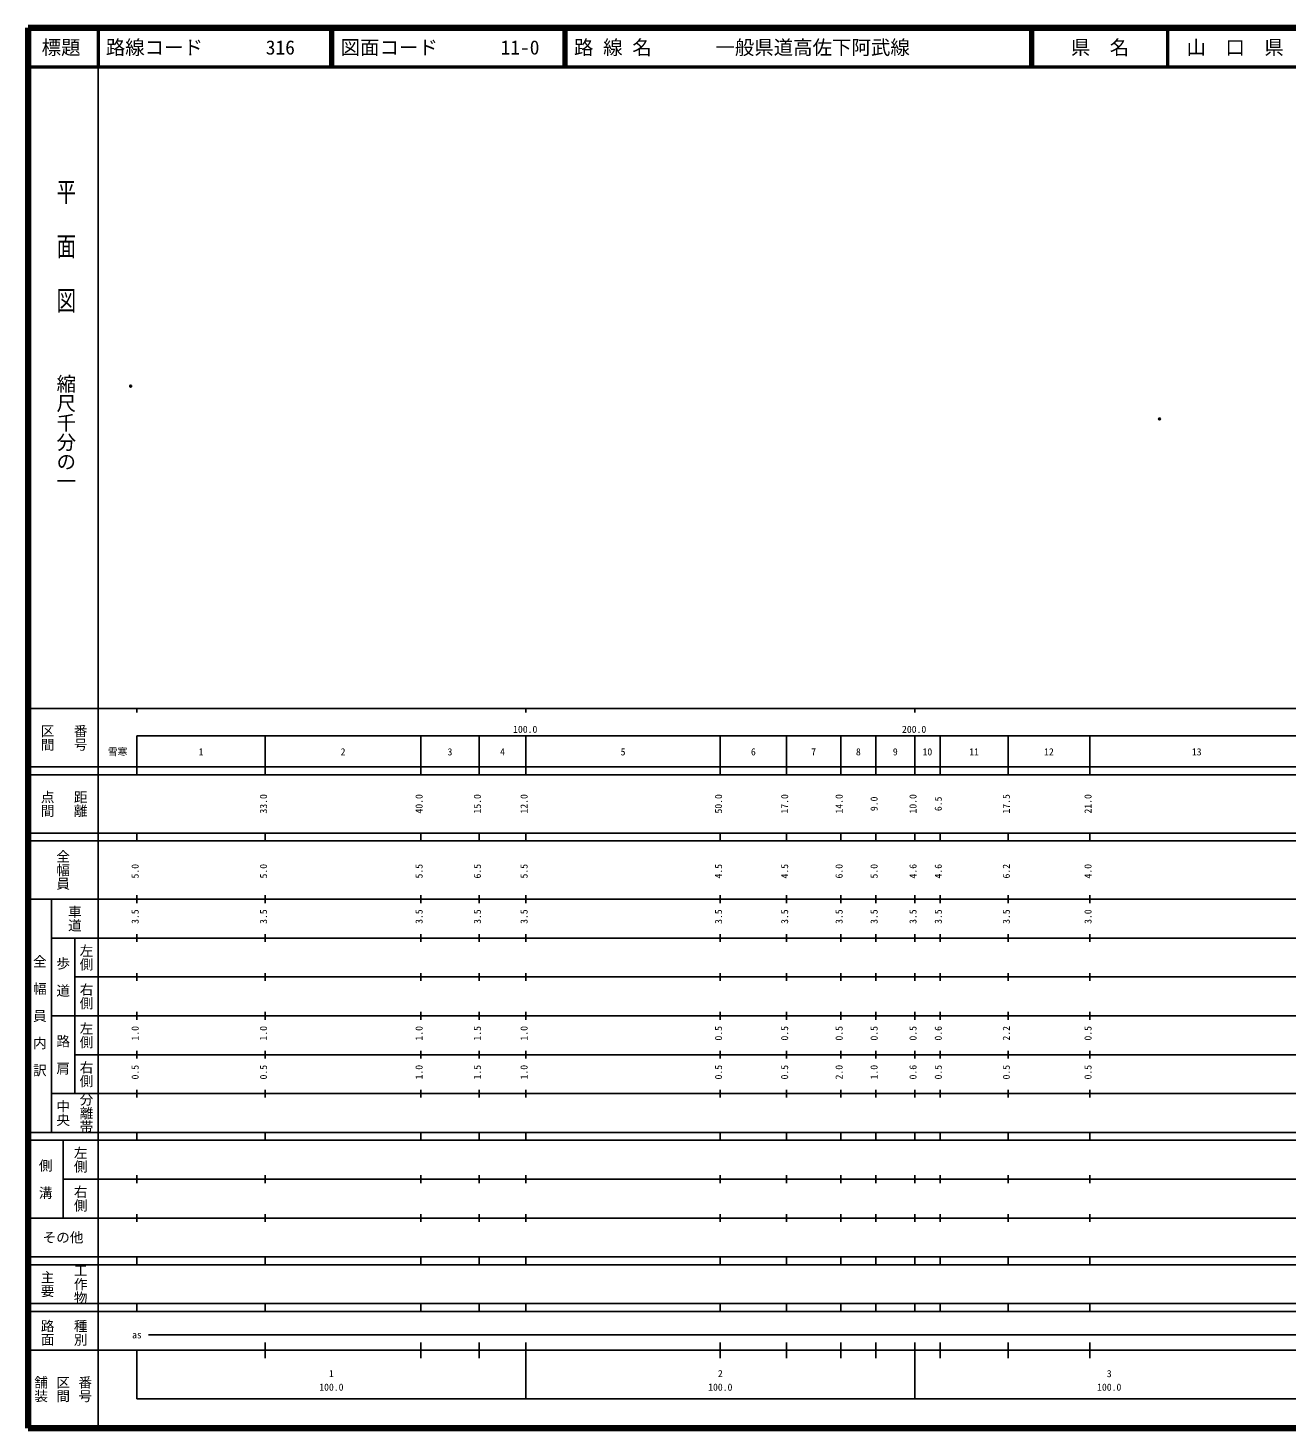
# Model space of a CAD drawing. Units: millimetres on the paper. Extents: x 40 to 680, y 20 to 380.
# Drawn here: x 40 to 363.7, y 20 to 380 of the extents above; entities that cross this region are included whole.
import ezdxf
from ezdxf.enums import TextEntityAlignment as Align

# ---------------------------------------------------------------- set-up
doc = ezdxf.new("R2010")
doc.units = ezdxf.units.MM
doc.header["$PDMODE"] = 32
doc.header["$PDSIZE"] = 0.5
doc.layers.add('M-OTRS', color=6, linetype='Continuous')
doc.layers.add('M-TTL-TXT', color=7, linetype='Continuous')
for name, color, linetype, lineweight in [('M-TTL', 2, 'Continuous', 140), ('M-TTL-BAND', 7, 'Continuous', 25), ('M-TTL-LINE', 7, 'Continuous', 50)]:
    doc.layers.add(name, color=color, linetype=linetype, lineweight=lineweight)
doc.styles.add('@ＭＳ ゴシック', font='')
doc.styles.add('ＭＳ ゴシック', font='')
doc.styles.get('@ＭＳ ゴシック').set_extended_font_data('@MS Gothic')
doc.styles.get('ＭＳ ゴシック').set_extended_font_data('MS Gothic')

msp = doc.modelspace()

# ---------------------------------------------------------------- linework, layer by layer
at = {"layer": 'M-OTRS'}
for p in [(66.394, 287.924), (330.946, 279.463)]:
    msp.add_point(p, dxfattribs=at)
at = {"layer": 'M-TTL'}
for p, q in [((40, 380), (40, 20)), ((680, 380), (40, 380)), ((40, 20), (680, 20))]:
    msp.add_line(p, q, dxfattribs=at)
at = {"layer": 'M-TTL-BAND'}
for p, q in [((58, 370), (58, 20)), ((40, 205), (579, 205)), ((68, 205), (68, 204)), ((168, 205), (168, 204)), ((268, 205), (268, 204)), ((68, 198), (579, 198)), ((68, 198), (68, 188)), ((101, 188), (101, 198)), ((141, 188), (141, 198)), ((156, 188), (156, 198)), ((168, 188), (168, 198)), ((218, 188), (218, 198)), ((235, 188), (235, 198)), ((249, 188), (249, 198)), ((258, 188), (258, 198)), ((268, 188), (268, 198)), ((274.5, 188), (274.5, 198)), ((292, 188), (292, 198)), ((313, 188), (313, 198)), ((40, 190), (579, 190)), ((40, 188), (579, 188)), ((40, 173), (579, 173)), ((68, 171), (68, 173)), ((101, 171), (101, 173)), ((141, 171), (141, 173)), ((156, 171), (156, 173)), ((168, 171), (168, 173)), ((218, 171), (218, 173)), ((235, 171), (235, 173)), ((249, 171), (249, 173)), ((258, 171), (258, 173)), ((268, 171), (268, 173)), ((274.5, 171), (274.5, 173)), ((292, 171), (292, 173)), ((313, 171), (313, 173)), ((40, 171), (579, 171)), ((40, 156), (579, 156)), ((46, 96), (46, 156)), ((68, 155), (68, 157)), ((101, 155), (101, 157)), ((141, 155), (141, 157)), ((156, 155), (156, 157)), ((168, 155), (168, 157)), ((218, 155), (218, 157)), ((235, 155), (235, 157)), ((249, 155), (249, 157)), ((258, 155), (258, 157)), ((268, 155), (268, 157)), ((274.5, 155), (274.5, 157)), ((292, 155), (292, 157)), ((313, 155), (313, 157)), ((46, 146), (579, 146)), ((52, 146), (52, 106)), ((68, 145), (68, 147)), ((101, 145), (101, 147)), ((141, 145), (141, 147)), ((156, 145), (156, 147)), ((168, 145), (168, 147)), ((218, 145), (218, 147)), ((235, 145), (235, 147)), ((249, 145), (249, 147)), ((258, 145), (258, 147)), ((268, 145), (268, 147)), ((274.5, 145), (274.5, 147)), ((292, 145), (292, 147)), ((313, 145), (313, 147)), ((68, 135), (68, 137)), ((101, 135), (101, 137)), ((141, 135), (141, 137)), ((156, 135), (156, 137)), ((168, 135), (168, 137)), ((218, 135), (218, 137)), ((235, 135), (235, 137)), ((249, 135), (249, 137)), ((258, 135), (258, 137)), ((268, 135), (268, 137)), ((274.5, 135), (274.5, 137)), ((292, 135), (292, 137)), ((313, 135), (313, 137)), ((52, 136), (579, 136)), ((46, 126), (579, 126)), ((68, 125), (68, 127)), ((101, 125), (101, 127)), ((141, 125), (141, 127)), ((156, 125), (156, 127)), ((168, 125), (168, 127)), ((218, 125), (218, 127)), ((235, 125), (235, 127)), ((249, 125), (249, 127)), ((258, 125), (258, 127)), ((268, 125), (268, 127)), ((274.5, 125), (274.5, 127)), ((292, 125), (292, 127)), ((313, 125), (313, 127)), ((52, 116), (579, 116)), ((68, 115), (68, 117)), ((101, 115), (101, 117)), ((141, 115), (141, 117)), ((156, 115), (156, 117)), ((168, 115), (168, 117)), ((218, 115), (218, 117)), ((235, 115), (235, 117)), ((249, 115), (249, 117)), ((258, 115), (258, 117)), ((268, 115), (268, 117)), ((274.5, 115), (274.5, 117)), ((292, 115), (292, 117)), ((313, 115), (313, 117)), ((46, 106), (579, 106)), ((68, 105), (68, 107)), ((101, 105), (101, 107)), ((141, 105), (141, 107)), ((156, 105), (156, 107)), ((168, 105), (168, 107)), ((218, 105), (218, 107)), ((235, 105), (235, 107)), ((249, 105), (249, 107)), ((258, 105), (258, 107)), ((268, 105), (268, 107)), ((274.5, 105), (274.5, 107)), ((292, 105), (292, 107)), ((313, 105), (313, 107)), ((40, 96), (579, 96)), ((40, 94), (579, 94)), ((49, 94), (49, 74)), ((68, 94), (68, 96)), ((101, 94), (101, 96)), ((141, 94), (141, 96)), ((156, 94), (156, 96)), ((168, 94), (168, 96)), ((218, 94), (218, 96)), ((235, 94), (235, 96)), ((249, 94), (249, 96)), ((258, 94), (258, 96)), ((268, 94), (268, 96)), ((274.5, 94), (274.5, 96)), ((292, 94), (292, 96)), ((313, 94), (313, 96)), ((49, 84), (579, 84)), ((68, 83), (68, 85)), ((101, 83), (101, 85)), ((141, 83), (141, 85)), ((156, 83), (156, 85)), ((168, 83), (168, 85)), ((218, 83), (218, 85)), ((235, 83), (235, 85)), ((249, 83), (249, 85)), ((258, 83), (258, 85)), ((268, 83), (268, 85)), ((274.5, 83), (274.5, 85)), ((292, 83), (292, 85)), ((313, 83), (313, 85)), ((40, 74), (579, 74)), ((68, 73), (68, 75)), ((101, 73), (101, 75)), ((141, 73), (141, 75)), ((156, 73), (156, 75)), ((168, 73), (168, 75)), ((218, 73), (218, 75)), ((235, 73), (235, 75)), ((249, 73), (249, 75)), ((258, 73), (258, 75)), ((268, 73), (268, 75)), ((274.5, 73), (274.5, 75)), ((292, 73), (292, 75)), ((313, 73), (313, 75)), ((40, 64), (579, 64)), ((40, 62), (579, 62)), ((68, 62), (68, 64)), ((101, 62), (101, 64)), ((141, 62), (141, 64)), ((156, 62), (156, 64)), ((168, 62), (168, 64)), ((218, 62), (218, 64)), ((235, 62), (235, 64)), ((249, 62), (249, 64)), ((258, 62), (258, 64)), ((268, 62), (268, 64)), ((274.5, 62), (274.5, 64)), ((292, 62), (292, 64)), ((313, 62), (313, 64)), ((40, 52), (579, 52)), ((68, 50), (68, 52)), ((101, 50), (101, 52)), ((141, 50), (141, 52)), ((156, 50), (156, 52)), ((168, 50), (168, 52)), ((218, 50), (218, 52)), ((235, 50), (235, 52)), ((249, 50), (249, 52)), ((258, 50), (258, 52)), ((268, 50), (268, 52)), ((274.5, 50), (274.5, 52)), ((292, 50), (292, 52)), ((313, 50), (313, 52)), ((40, 50), (579, 50)), ((71, 44), (565, 44)), ((40, 40), (579, 40)), ((68, 40), (68, 27.5)), ((101, 38), (101, 42)), ((141, 38), (141, 42)), ((156, 38), (156, 42)), ((168, 27.5), (168, 42)), ((218, 38), (218, 42)), ((235, 38), (235, 42)), ((249, 38), (249, 42)), ((258, 38), (258, 42)), ((268, 27.5), (268, 42)), ((274.5, 38), (274.5, 42)), ((292, 38), (292, 42)), ((313, 38), (313, 42)), ((68, 27.5), (579, 27.5))]:
    msp.add_line(p, q, dxfattribs=at)
at = {"layer": 'M-TTL-LINE'}
for p, q in [((58, 380), (58, 370)), ((117.75, 380), (117.75, 370)), ((118.25, 380), (118.25, 370)), ((177.75, 380), (177.75, 370)), ((178.25, 380), (178.25, 370)), ((297.75, 380), (297.75, 370)), ((298.25, 380), (298.25, 370)), ((333, 380), (333, 370)), ((40, 370), (680, 370))]:
    msp.add_line(p, q, dxfattribs=at)

# ---------------------------------------------------------------- texts
at = {"layer": 'M-TTL-BAND', "style": '@ＭＳ ゴシック', "width": 1.4}
msp.add_text('平  面  図', height=3.666, rotation=270, dxfattribs=at).set_placement((49.777, 306.475), align=Align.MIDDLE_RIGHT)
at = {"layer": 'M-TTL-BAND', "style": '@ＭＳ ゴシック'}
msp.add_text('縮尺千分の一', height=3.666, rotation=270, dxfattribs=at).set_placement((49.777, 261.03), align=Align.MIDDLE_RIGHT)
for s, p in [('区間', (45, 197.5)), ('番号', (53.5, 197.5)), ('点間', (45, 180.5)), ('距離', (53.5, 180.5)), ('全幅員', (49, 163.5)), ('車道', (52, 151)), ('左側', (55, 141)), ('全\u3000幅\u3000員\u3000内\u3000訳', (43, 126)), ('歩\u3000道', (49, 136)), ('右側', (55, 131)), ('左側', (55, 121)), ('路\u3000肩', (49, 116)), ('右側', (55, 111)), ('分離帯', (55, 101)), ('中央', (49, 101)), ('左側', (53.5, 89)), ('側\u3000溝', (44.5, 84)), ('右側', (53.5, 79)), ('工作物', (53.5, 57)), ('主要', (45, 57)), ('路面', (45, 44.5)), ('種別', (53.5, 44.5)), ('舗装', (43.333, 30)), ('区間', (49, 30)), ('番号', (54.667, 30))]:
    msp.add_text(s, height=2.566, rotation=270, dxfattribs=at).set_placement(p, align=Align.MIDDLE_CENTER)
at = {"layer": 'M-TTL-BAND', "style": 'ＭＳ ゴシック'}
for s, p in [('100.0', (167.844, 198.195)), ('200.0', (267.844, 198.195)), ('雪寒', (63.036, 192.405)), ('1', (84.5, 192.405)), ('2', (121, 192.405)), ('3', (148.5, 192.405)), ('4', (162, 192.405)), ('5', (193, 192.405)), ('6', (226.5, 192.405)), ('7', (242, 192.405)), ('8', (253.5, 192.405)), ('9', (263, 192.405)), ('10', (271.25, 192.405)), ('11', (283.25, 192.405)), ('12', (302.5, 192.405)), ('13', (340.5, 192.405)), ('as', (68, 42.5)), ('1', (118, 32.523)), ('2', (218, 32.523)), ('3', (318, 32.523)), ('100.0', (118, 29.033)), ('100.0', (218, 29.033)), ('100.0', (318, 29.033))]:
    msp.add_text(s, height=1.833, dxfattribs=at).set_placement(p, align=Align.BOTTOM_CENTER)
for s, p in [('33.0', (102, 180.5)), ('40.0', (142, 180.5)), ('15.0', (157, 180.5)), ('12.0', (169, 180.5)), ('50.0', (219, 180.5)), ('17.0', (236, 180.5)), ('14.0', (250, 180.5)), ('9.0', (259, 180.5)), ('10.0', (269, 180.5)), ('6.5', (275.5, 180.5)), ('17.5', (293, 180.5)), ('21.0', (314, 180.5)), ('5.0', (69, 163.174)), ('5.0', (102, 163.174)), ('5.5', (142, 163.174)), ('6.5', (157, 163.174)), ('5.5', (169, 163.174)), ('4.5', (219, 163.174)), ('4.5', (236, 163.174)), ('6.0', (250, 163.174)), ('5.0', (259, 163.174)), ('4.6', (269, 163.174)), ('4.6', (275.5, 163.174)), ('6.2', (293, 163.174)), ('4.0', (314, 163.174)), ('3.5', (69, 151.5)), ('3.5', (102, 151.5)), ('3.5', (142, 151.5)), ('3.5', (157, 151.5)), ('3.5', (169, 151.5)), ('3.5', (219, 151.5)), ('3.5', (236, 151.5)), ('3.5', (250, 151.5)), ('3.5', (259, 151.5)), ('3.5', (269, 151.5)), ('3.5', (275.5, 151.5)), ('3.5', (293, 151.5)), ('3.0', (314, 151.5)), ('1.0', (69, 121.5)), ('1.0', (102, 121.5)), ('1.0', (142, 121.5)), ('1.5', (157, 121.5)), ('1.0', (169, 121.5)), ('0.5', (219, 121.5)), ('0.5', (236, 121.5)), ('0.5', (250, 121.5)), ('0.5', (259, 121.5)), ('0.5', (269, 121.5)), ('0.6', (275.5, 121.5)), ('2.2', (293, 121.5)), ('0.5', (314, 121.5)), ('0.5', (69, 111.5)), ('0.5', (102, 111.5)), ('1.0', (142, 111.5)), ('1.5', (157, 111.5)), ('1.0', (169, 111.5)), ('0.5', (219, 111.5)), ('0.5', (236, 111.5)), ('2.0', (250, 111.5)), ('1.0', (259, 111.5)), ('0.6', (269, 111.5)), ('0.5', (275.5, 111.5)), ('0.5', (293, 111.5)), ('0.5', (314, 111.5))]:
    msp.add_text(s, height=1.833, rotation=90, dxfattribs=at).set_placement(p, align=Align.BOTTOM_CENTER)
msp.add_text('その他', height=2.566, dxfattribs=at).set_placement((49, 69), align=Align.MIDDLE_CENTER)
at = {"layer": 'M-TTL-TXT', "style": 'ＭＳ ゴシック'}
for s, p in [('標題', (48.5, 375)), ('県\u3000名', (315.625, 375)), ('山\u3000口\u3000県', (350.375, 375))]:
    msp.add_text(s, height=3.666, dxfattribs=at).set_placement(p, align=Align.MIDDLE_CENTER)
for s, p in [('路線コード', (60, 375)), ('316', (101.142, 375)), ('図面コード', (120.38, 375)), ('11-0', (161.521, 375)), ('路 線 名', (180.38, 375)), ('一般県道高佐下阿武線', (216.734, 375))]:
    msp.add_text(s, height=3.666, dxfattribs=at).set_placement(p, align=Align.MIDDLE_LEFT)

doc.saveas('drawing.dxf')
